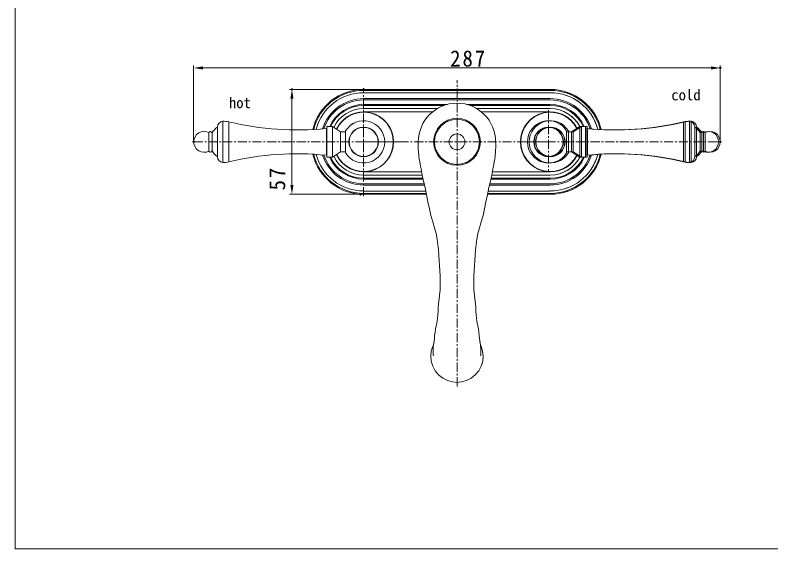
# Model space of a CAD drawing. Units: millimetres, scale not verified. Extents: x -412 to 410, y -292 to 289.
# Drawn here: x -412.5 to -1.2, y -291.9 to -1.7 of the extents above; entities that cross this region are included whole.
import ezdxf
from ezdxf.enums import TextEntityAlignment as Align

# ---------------------------------------------------------------- set-up
doc = ezdxf.new("R2010")
doc.units = ezdxf.units.MM
doc.header["$LTSCALE"] = 2
doc.header["$PDMODE"] = 32
doc.header["$PDSIZE"] = 0.8
doc.linetypes.add('USER6', pattern=[4, 2.5, -0.5, 0.5, -0.5])
doc.layers.add('0-0_0', color=7, linetype='Continuous', lineweight=18)
doc.layers.add('1-9_02___PRT_ALL_AXES', color=7, linetype='Continuous', lineweight=18)
doc.styles.add('ＭＳ ゴシック', font='')
doc.styles.get('ＭＳ ゴシック').set_extended_font_data('MS Gothic')

msp = doc.modelspace()

# ---------------------------------------------------------------- linework, layer by layer
at = {"layer": '0-0_0', "lineweight": 15}
for p, q in [((-412.477, 288.575), (-412.477, -291.934)), ((-315.313, -69.981), (-315.313, -29.15)), ((-310.313, -30.4), (-33.695, -30.4)), ((-28.695, -69.981), (-28.695, -29.15)), ((-223.429, -42.106), (-263.072, -42.106)), ((-261.822, -94.105), (-261.822, -47.106)), ((-225.08, -99.105), (-263.072, -99.105)), ((410.128, -291.934), (-412.477, -291.934))]:
    msp.add_line(p, q, dxfattribs=at)
at = {"layer": '0-0_0', "color": 1, "linetype": 'USER6'}
for p, q in [((-171.994, -70.606), (-171.994, -37.057)), ((-222.804, -100.172), (-222.804, -41.484)), ((-122.137, -53.417), (-122.137, -87.156)), ((-315.313, -70.606), (-28.695, -70.606)), ((-222.804, -70.606), (-198.304, -70.606)), ((-171.994, -70.606), (-171.994, -204.526)), ((-122.137, -70.606), (-138.687, -70.606))]:
    msp.add_line(p, q, dxfattribs=at)
at = {"layer": '0-0_0'}
for p, q in [((-121.204, -42.106), (-222.804, -42.106)), ((-121.204, -42.606), (-222.804, -42.606)), ((-121.204, -43.892), (-222.804, -43.892)), ((-121.204, -47.106), (-222.804, -47.106)), ((-121.204, -47.805), (-222.804, -47.805)), ((-177.25, -50.313), (-222.804, -50.313)), ((-179.047, -50.785), (-222.804, -50.785)), ((-182.737, -52.546), (-222.804, -52.546)), ((-121.204, -50.313), (-166.757, -50.313)), ((-121.204, -50.785), (-164.97, -50.785)), ((-121.204, -52.546), (-161.276, -52.546)), ((-185.293, -54.32), (-222.804, -54.32)), ((-121.204, -54.32), (-158.709, -54.32)), ((-112.328, -64.607), (-112.328, -76.606)), ((-111.395, -64.605), (-111.395, -76.029)), ((-193.042, -70.606), (-192.807, -70.606)), ((-133.635, -70.606), (-130.186, -70.606)), ((-132.702, -70.605), (-129.235, -70.605)), ((-112.328, -70.606), (-114.089, -70.606)), ((-111.395, -70.605), (-113.173, -70.605)), ((-111.395, -76.029), (-111.395, -76.604)), ((-192.697, -78.732), (-192.696, -78.737)), ((-151.273, -78.423), (-151.312, -78.737)), ((-192.025, -82.739), (-192.025, -82.738)), ((-151.983, -82.739), (-151.983, -82.738)), ((-191.194, -86.893), (-222.804, -86.893)), ((-190.896, -88.667), (-222.804, -88.667)), ((-190.589, -90.427), (-222.804, -90.427)), ((-121.204, -90.427), (-153.419, -90.427)), ((-121.204, -88.667), (-153.112, -88.667)), ((-121.204, -86.893), (-152.814, -86.893)), ((-190.495, -90.9), (-222.804, -90.9)), ((-189.831, -93.408), (-222.804, -93.408)), ((-189.641, -94.106), (-222.804, -94.106)), ((-121.204, -94.106), (-154.367, -94.106)), ((-121.204, -93.408), (-154.177, -93.408)), ((-121.204, -90.9), (-153.513, -90.9)), ((-188.989, -97.321), (-222.804, -97.321)), ((-188.731, -98.606), (-222.804, -98.606)), ((-121.204, -98.606), (-155.277, -98.606)), ((-121.204, -97.321), (-155.019, -97.321)), ((-222.804, -99.106), (-188.63, -99.106)), ((-155.378, -99.106), (-121.204, -99.106)), ((-159.499, -179.378), (-159.501, -179.369)), ((-159.163, -186.884), (-159.112, -186.381))]:
    msp.add_line(p, q, dxfattribs=at)
for points in [[(-232.613, -76.604), (-232.613, -66.269), (-232.613, -64.605)], [(-232.613, -76.606), (-232.613, -66.271), (-232.613, -64.607)], [(-193.041, -70.606), (-193.05, -70.931), (-193.092, -71.627), (-193.132, -72.367), (-193.132, -73.145), (-193.102, -73.958), (-193.053, -74.795), (-192.993, -75.657), (-192.923, -76.548), (-192.84, -77.466), (-192.735, -78.423), (-192.697, -78.732)], [(-151.273, -78.423), (-151.168, -77.466), (-151.085, -76.548), (-151.015, -75.657), (-150.955, -74.795), (-150.906, -73.958), (-150.876, -73.145), (-150.876, -72.367), (-150.916, -71.627), (-150.958, -70.931), (-150.967, -70.606)], [(-192.696, -78.737), (-192.542, -79.799), (-192.251, -81.446), (-192.025, -82.734)], [(-151.983, -82.734), (-151.757, -81.446), (-151.466, -79.799), (-151.312, -78.737)], [(-192.025, -82.735), (-191.817, -83.866), (-191.532, -85.254), (-191.271, -86.479), (-191.071, -87.558), (-190.89, -88.71), (-190.698, -89.885), (-190.467, -91.039), (-190.184, -92.158), (-189.902, -93.15), (-189.64, -94.109), (-189.517, -94.667)], [(-154.491, -94.667), (-154.368, -94.109), (-154.106, -93.15), (-153.824, -92.158), (-153.541, -91.039), (-153.31, -89.885), (-153.118, -88.71), (-152.937, -87.558), (-152.737, -86.479), (-152.476, -85.254), (-152.191, -83.866), (-151.983, -82.735)], [(-189.517, -94.666), (-189.474, -94.879), (-189.383, -95.347), (-189.364, -95.451)], [(-189.365, -95.45), (-188.585, -99.332), (-187.786, -103.246), (-187.014, -107.008), (-186.185, -110.617), (-185.214, -114.065), (-184.228, -117.328), (-183.385, -120.43), (-182.781, -123.446), (-182.364, -126.447), (-182.057, -129.404), (-181.832, -132.307), (-181.655, -135.158), (-181.486, -137.956), (-181.324, -140.702), (-181.19, -143.405), (-181.11, -146.073), (-181.114, -148.698), (-181.24, -151.26), (-181.475, -153.74), (-181.753, -156.128), (-182.01, -158.418), (-182.199, -160.621), (-182.334, -162.714), (-182.467, -164.661), (-182.624, -166.43), (-182.805, -167.982), (-183.008, -169.238), (-183.3, -170.581), (-183.657, -172.238), (-183.96, -174.096), (-184.161, -175.858), (-184.316, -177.499), (-184.437, -178.754)], [(-159.548, -178.974), (-159.571, -178.754), (-159.692, -177.499), (-159.847, -175.858), (-160.048, -174.096), (-160.351, -172.238), (-160.708, -170.581), (-161, -169.238), (-161.203, -167.982), (-161.384, -166.43), (-161.541, -164.661), (-161.674, -162.714), (-161.809, -160.621), (-161.998, -158.418), (-162.255, -156.128), (-162.533, -153.74), (-162.768, -151.26), (-162.894, -148.698), (-162.898, -146.073), (-162.818, -143.405), (-162.684, -140.702), (-162.522, -137.956), (-162.353, -135.158), (-162.176, -132.307), (-161.951, -129.404), (-161.644, -126.447), (-161.227, -123.446), (-160.623, -120.43), (-159.78, -117.328), (-158.793, -114.065), (-157.823, -110.617), (-156.994, -107.008), (-156.222, -103.246), (-155.423, -99.332), (-154.643, -95.45)], [(-154.644, -95.451), (-154.625, -95.347), (-154.534, -94.879), (-154.491, -94.666)], [(-184.437, -178.754), (-184.46, -178.974), (-184.493, -179.262), (-184.509, -179.378), (-184.507, -179.369), (-184.54, -179.59), (-184.63, -180.113), (-184.76, -180.905), (-184.88, -181.809), (-184.966, -182.781), (-185.005, -183.739), (-185.002, -184.668), (-184.962, -185.571), (-184.896, -186.381), (-184.845, -186.884)], [(-159.499, -179.378), (-159.515, -179.262), (-159.548, -178.974)], [(-159.112, -186.381), (-159.046, -185.571), (-159.006, -184.668), (-159.003, -183.739), (-159.042, -182.781), (-159.128, -181.809), (-159.248, -180.905), (-159.378, -180.113), (-159.468, -179.59), (-159.501, -179.369)], [(-184.777, -181.031), (-185.148, -181.714), (-185.976, -184.342), (-186.264, -187.089), (-185.995, -189.86), (-185.175, -192.564), (-183.823, -195.084), (-181.984, -197.297), (-179.733, -199.095), (-177.187, -200.411), (-174.453, -201.172), (-172.004, -201.379)], [(-172.004, -201.379), (-169.555, -201.172), (-166.821, -200.411), (-164.275, -199.095), (-162.024, -197.297), (-160.185, -195.084), (-158.833, -192.564), (-158.013, -189.86), (-157.744, -187.089), (-158.032, -184.342), (-158.86, -181.714), (-159.231, -181.031)]]:
    msp.add_lwpolyline(points, dxfattribs=at)
for centre, radius, start, end in [((-222.804, -70.605), 28.5, 90, 166.24607), ((-222.804, -70.606), 28.5, 90, 166.24607), ((-222.804, -70.605), 28, 90, 165.97801), ((-222.804, -70.606), 28, 90, 165.97801), ((-222.804, -70.605), 26.714, 90, 165.05153), ((-222.804, -70.606), 26.714, 90, 165.05153), ((-121.204, -70.605), 28.5, 13.76084, 90), ((-121.204, -70.606), 28.5, 13.61582, 90), ((-121.204, -70.605), 28, 14.02881, 90), ((-121.204, -70.606), 28, 13.88565, 90), ((-121.204, -70.605), 26.714, 14.95602, 90), ((-121.204, -70.606), 26.714, 14.79747, 90), ((-222.804, -70.605), 23.5, 90, 162.27938), ((-222.804, -70.606), 23.5, 90, 162.27938), ((-222.804, -70.605), 22.802, 90, 161.58734), ((-222.804, -70.606), 22.802, 90, 161.58734), ((-121.204, -70.605), 23.5, 17.72899, 90), ((-121.204, -70.606), 23.5, 17.55347, 90), ((-121.204, -70.605), 22.802, 18.42128, 90), ((-121.204, -70.606), 22.802, 18.24038, 90), ((-222.804, -70.605), 20.294, 90, 155.60958), ((-222.804, -70.606), 20.294, 90, 155.60958), ((-222.804, -70.605), 19.821, 90, 154.98884), ((-222.804, -70.606), 19.821, 90, 154.98884), ((-222.804, -70.605), 18.061, 90, 154.21902), ((-222.804, -70.606), 18.061, 90, 154.21902), ((-171.994, -70.606), 21.048, 90.02722, 180.00003), ((-172.014, -70.606), 21.048, 359.99997, 89.97278), ((-121.204, -70.605), 20.294, 24.4005, 90), ((-121.204, -70.606), 20.294, 24.4005, 90), ((-121.204, -70.605), 19.821, 25.02149, 90), ((-121.204, -70.606), 19.821, 25.02149, 90), ((-121.204, -70.605), 18.061, 25.78947, 90), ((-121.204, -70.606), 18.061, 27.43666, 90), ((-222.804, -70.605), 16.287, 90, 155.04324), ((-222.804, -70.606), 16.287, 90, 155.04324), ((-121.204, -70.605), 16.287, 24.96616, 90), ((-121.204, -70.606), 16.287, 26.79533, 90), ((-222.804, -70.605), 11.498, 211.45108, 148.54893), ((-222.804, -70.606), 11.498, 211.45108, 148.54893), ((-122.137, -70.606), 11.498, 31.45108, 328.54893), ((-121.204, -70.605), 11.498, 31.45108, 328.54893), ((-222.804, -70.605), 28.5, 193.76081, 270), ((-222.804, -70.606), 28.5, 193.76081, 270), ((-222.804, -70.605), 28, 194.02879, 270), ((-222.804, -70.606), 28, 194.02879, 270), ((-222.804, -70.605), 26.714, 194.956, 270), ((-222.804, -70.606), 26.714, 194.956, 270), ((-222.804, -70.605), 23.5, 197.72896, 270), ((-222.804, -70.606), 23.5, 197.72896, 270), ((-222.804, -70.605), 22.802, 198.42125, 270), ((-222.804, -70.606), 22.802, 198.42125, 270), ((-222.804, -70.605), 16.287, 204.96649, 270), ((-222.804, -70.606), 16.287, 204.96649, 270), ((-121.204, -70.606), 28.5, 270, 346.39107), ((-121.204, -70.606), 28, 270, 346.12115), ((-121.204, -70.605), 28.5, 270, 346.24605), ((-121.204, -70.605), 28, 270, 345.97799), ((-121.204, -70.606), 26.714, 270, 345.21006), ((-121.204, -70.605), 16.287, 270, 335.04357), ((-121.204, -70.605), 26.714, 270, 345.0515), ((-121.204, -70.606), 23.5, 270, 342.45487), ((-121.204, -70.606), 22.802, 270, 341.76821), ((-121.204, -70.605), 23.5, 270, 342.27935), ((-121.204, -70.605), 22.802, 270, 341.58731), ((-121.204, -70.606), 16.287, 270, 333.21416), ((-222.804, -70.605), 20.294, 204.4005, 270), ((-222.804, -70.606), 20.294, 204.4005, 270), ((-222.804, -70.605), 19.821, 205.02149, 270), ((-222.804, -70.606), 19.821, 205.02149, 270), ((-222.804, -70.605), 18.061, 205.78977, 270), ((-222.804, -70.606), 18.061, 205.78977, 270), ((-121.204, -70.605), 18.061, 270, 334.21932), ((-121.204, -70.606), 18.061, 270, 332.57207), ((-121.204, -70.605), 20.294, 270, 335.60958), ((-121.204, -70.605), 19.821, 270, 334.98884), ((-121.204, -70.606), 20.294, 270, 335.60958), ((-121.204, -70.606), 19.821, 270, 334.98884)]:
    msp.add_arc(centre, radius, start, end, dxfattribs=at)
for p in [(-28.695, -30.4), (-261.822, -42.106), (-222.804, -42.106), (-315.313, -70.606), (-28.695, -70.606), (-224.455, -99.105)]:
    msp.add_point(p, dxfattribs=at)
for points in [[(-310.313, -29.567), (-310.313, -31.233), (-315.313, -30.4)], [(-33.695, -29.567), (-33.695, -31.233), (-28.695, -30.4)], [(-262.655, -47.106), (-260.988, -47.106), (-261.822, -42.106)], [(-262.655, -94.105), (-260.988, -94.105), (-261.822, -99.105)]]:
    msp.add_solid(points, dxfattribs=at)
at = {"layer": '1-9_02___PRT_ALL_AXES'}
for p, q in [((-299.496, -59.427), (-299.497, -70.606)), ((-299.496, -59.429), (-299.497, -70.608)), ((-296.19, -59.718), (-296.19, -70.606)), ((-296.19, -59.719), (-296.19, -70.608)), ((-48.751, -59.716), (-48.751, -81.493)), ((-47.818, -70.603), (-47.818, -59.715)), ((-45.445, -59.425), (-45.445, -81.784)), ((-44.511, -70.603), (-44.512, -59.424)), ((-307.013, -65.556), (-307.013, -70.606)), ((-307.013, -65.558), (-307.013, -70.608)), ((-305.313, -65.756), (-305.313, -70.606)), ((-305.313, -65.758), (-305.313, -70.608)), ((-302.314, -70.606), (-302.313, -62.421)), ((-302.314, -70.608), (-302.313, -62.423)), ((-302.314, -73.856), (-302.313, -62.449)), ((-302.313, -73.858), (-302.313, -62.451)), ((-243.088, -63.32), (-243.088, -70.606)), ((-243.088, -63.322), (-243.088, -70.608)), ((-242.814, -70.606), (-242.813, -62.256)), ((-242.814, -70.608), (-242.813, -62.258)), ((-242.813, -62.256), (-239.813, -62.256)), ((-242.813, -62.258), (-239.813, -62.258)), ((-239.814, -70.606), (-239.813, -62.256)), ((-239.814, -70.608), (-239.813, -62.258)), ((-239.813, -62.256), (-235.313, -65.206)), ((-239.813, -62.258), (-235.313, -65.208)), ((-235.313, -70.606), (-235.313, -65.206)), ((-235.313, -65.206), (-232.613, -65.206)), ((-235.313, -70.608), (-235.313, -65.208)), ((-235.313, -65.208), (-232.613, -65.208)), ((-109.628, -65.205), (-112.328, -65.205)), ((-108.695, -65.203), (-111.395, -65.203)), ((-105.128, -62.255), (-109.628, -65.205)), ((-109.628, -76.005), (-109.628, -65.205)), ((-104.195, -62.253), (-108.695, -65.203)), ((-108.695, -65.203), (-108.695, -70.603)), ((-105.128, -78.955), (-105.128, -62.255)), ((-102.128, -62.255), (-105.128, -62.255)), ((-104.195, -62.253), (-104.195, -70.603)), ((-101.195, -62.253), (-104.195, -62.253)), ((-102.128, -78.955), (-102.128, -62.255)), ((-101.853, -63.319), (-101.853, -77.891)), ((-101.195, -62.253), (-101.195, -70.603)), ((-100.92, -70.603), (-100.92, -63.317)), ((-42.628, -62.42), (-42.628, -78.79)), ((-39.628, -65.755), (-39.628, -75.455)), ((-38.695, -70.603), (-38.695, -65.753)), ((-37.928, -65.555), (-37.928, -75.655)), ((-36.995, -70.603), (-36.995, -65.553)), ((-307.013, -75.656), (-307.013, -70.606)), ((-307.013, -75.658), (-307.013, -70.608)), ((-305.313, -75.456), (-305.313, -70.606)), ((-305.313, -75.458), (-305.313, -70.608)), ((-302.313, -78.791), (-302.314, -73.856)), ((-302.313, -78.793), (-302.313, -73.858)), ((-299.496, -81.785), (-299.497, -70.606)), ((-299.496, -81.787), (-299.497, -70.608)), ((-296.19, -81.495), (-296.19, -70.606)), ((-296.19, -81.496), (-296.19, -70.608)), ((-243.088, -77.892), (-243.088, -70.606)), ((-243.088, -77.894), (-243.088, -70.608)), ((-242.814, -70.606), (-242.813, -78.956)), ((-242.814, -70.608), (-242.813, -78.958)), ((-239.814, -70.606), (-239.813, -78.956)), ((-239.814, -70.608), (-239.813, -78.958)), ((-235.313, -70.606), (-235.313, -76.006)), ((-235.313, -70.608), (-235.313, -76.008)), ((-108.695, -76.003), (-108.695, -70.603)), ((-104.195, -78.953), (-104.195, -70.603)), ((-101.195, -78.953), (-101.195, -70.603)), ((-100.92, -70.603), (-100.92, -77.889)), ((-47.818, -70.603), (-47.818, -81.491)), ((-44.511, -70.603), (-44.512, -81.782)), ((-38.695, -70.603), (-38.695, -75.453)), ((-36.995, -70.603), (-36.995, -75.653)), ((-239.813, -78.956), (-235.313, -76.006)), ((-239.813, -78.958), (-235.313, -76.008)), ((-235.313, -76.006), (-232.613, -76.006)), ((-235.313, -76.008), (-232.613, -76.008)), ((-109.628, -76.005), (-112.328, -76.005)), ((-108.695, -76.003), (-111.395, -76.003)), ((-105.128, -78.955), (-109.628, -76.005)), ((-104.195, -78.953), (-108.695, -76.003)), ((-41.695, -77.603), (-41.695, -78.788)), ((-242.813, -78.956), (-239.813, -78.956)), ((-242.813, -78.958), (-239.813, -78.958)), ((-102.128, -78.955), (-105.128, -78.955)), ((-101.195, -78.953), (-104.195, -78.953))]:
    msp.add_line(p, q, dxfattribs=at)
msp.add_lwpolyline([(-41.695, -62.418), (-41.695, -78.76), (-41.695, -78.788)], dxfattribs=at)
for centre, radius in [((-172.004, -70.606), 12.747), ((-172.004, -70.606), 12.224), ((-222.804, -70.605), 8.05), ((-222.804, -70.606), 8.05), ((-222.804, -70.605), 7.893), ((-222.804, -70.606), 7.893), ((-122.137, -70.606), 8.05), ((-122.137, -70.606), 7.893), ((-121.204, -70.605), 8.05), ((-121.204, -70.605), 7.893), ((-172.004, -70.606), 4.283)]:
    msp.add_circle(centre, radius, dxfattribs=at)
for centre, radius, start, end in [((-222.804, -70.605), 16.261, 204.95227, 155.0574), ((-222.804, -70.606), 16.25, 204.94662, 155.06306), ((-222.804, -70.605), 16.15, 204.89812, 155.1116), ((-222.804, -70.606), 16.141, 204.89324, 155.11649), ((-121.204, -70.605), 16.261, 24.95194, 335.05774), ((-121.204, -70.606), 16.25, 26.77792, 333.23177), ((-121.204, -70.605), 16.15, 24.89779, 335.11193), ((-121.204, -70.606), 16.141, 26.73263, 333.27709), ((-299.313, -62.421), 3, 93.49762, 180), ((-299.313, -62.423), 3, 93.49762, 180), ((-298.813, -70.606), 11.2, 76.45347, 93.49762), ((-298.813, -70.608), 11.2, 76.45347, 93.49762), ((-259.063, 94.373), 158.5, 256.45347, 275.78483), ((-259.063, 94.371), 158.5, 256.45347, 275.78483), ((-85.877, 94.374), 158.5, 264.21517, 283.54653), ((-84.944, 94.376), 158.5, 264.21517, 283.54653), ((-46.128, -70.605), 11.2, 86.50238, 103.54653), ((-45.195, -70.603), 11.2, 86.50238, 103.54653), ((-45.628, -62.42), 3, 0, 86.50238), ((-44.695, -62.418), 3, 0, 86.50238), ((-309.613, -70.629), 5.7, 62.86117, 179.77431), ((-309.613, -70.63), 5.7, 62.86117, 179.77431), ((-306.196, -65.933), 0.9, 11.30843, 155.27189), ((-306.196, -65.934), 0.9, 11.30843, 155.27189), ((-298.238, -69.491), 8, 120.62131, 152.17305), ((-298.238, -69.492), 8, 120.62131, 152.17305), ((-242.813, -66.031), 2.725, 90.00133, 95.78483), ((-242.813, -66.033), 2.725, 90.00133, 95.78483), ((-121.204, -70.606), 10.5, 31.01538, 32.2368), ((-102.128, -66.03), 2.725, 84.21517, 90.00319), ((-101.195, -66.028), 2.725, 84.21517, 90.00093), ((-46.703, -69.489), 8, 27.82695, 59.37869), ((-45.77, -69.487), 8, 27.82695, 59.37869), ((-38.745, -65.931), 0.9, 24.72811, 168.69157), ((-37.812, -65.93), 0.9, 24.72811, 168.69157), ((-35.328, -70.627), 5.7, 0.22569, 117.13883), ((-34.395, -70.625), 5.7, 0.22569, 117.13883), ((-309.613, -70.584), 5.7, 180.22569, 297.13883), ((-309.613, -70.585), 5.7, 180.22569, 297.13883), ((-35.328, -70.582), 5.7, 242.86117, 359.77431), ((-34.395, -70.581), 5.7, 242.86117, 359.77431), ((-306.196, -75.28), 0.9, 204.72811, 348.69157), ((-306.196, -75.281), 0.9, 204.72811, 348.69157), ((-298.238, -71.722), 8, 207.82695, 239.37869), ((-298.238, -71.723), 8, 207.82695, 239.37869), ((-259.063, -235.585), 158.5, 84.21517, 103.54653), ((-259.063, -235.587), 158.5, 84.21517, 103.54653), ((-242.813, -75.181), 2.725, 264.21517, 269.99867), ((-242.813, -75.183), 2.725, 264.21517, 269.99867), ((-121.204, -70.606), 10.5, 327.7632, 329.00474), ((-102.128, -75.18), 2.725, 269.99681, 275.78483), ((-85.877, -235.584), 158.5, 76.45347, 95.78483), ((-101.195, -75.178), 2.725, 269.99907, 275.78483), ((-84.944, -235.582), 158.5, 76.45347, 95.78483), ((-46.703, -71.72), 8, 300.62131, 332.17305), ((-45.77, -71.719), 8, 300.62131, 332.17305), ((-38.745, -75.278), 0.9, 191.30843, 335.27189), ((-37.812, -75.277), 0.9, 191.30843, 335.27189), ((-299.313, -78.791), 3, 180, 266.50238), ((-299.313, -78.793), 3, 180, 266.50238), ((-298.813, -70.606), 11.2, 266.50238, 283.54653), ((-298.813, -70.608), 11.2, 266.50238, 283.54653), ((-46.128, -70.605), 11.2, 256.45347, 273.49762), ((-45.195, -70.603), 11.2, 256.45347, 273.49762), ((-45.628, -78.79), 3, 273.49762, 0), ((-44.695, -78.788), 3, 273.49762, 0)]:
    msp.add_arc(centre, radius, start, end, dxfattribs=at)

# ---------------------------------------------------------------- texts
at = {"layer": '0-0_0', "style": 'ＭＳ ゴシック'}
for s, p in [('cold', (-55.364, -49.78)), ('hot', (-296.113, -54.035))]:
    msp.add_text(s, height=5.865, dxfattribs=at).set_placement(p, align=Align.BOTTOM_LEFT)
at = {"layer": '0-0_0', "color": 3, "insert": (-175.754, -29.775), "char_height": 8.798, "attachment_point": 7, "style": 'ＭＳ ゴシック'}
msp.add_mtext('\\T1.18;\\W0.95;287', dxfattribs=at)
at = {"layer": '0-0_0', "color": 3, "insert": (-265.318, -97.012), "char_height": 8.798, "attachment_point": 7, "rotation": 90, "style": 'ＭＳ ゴシック'}
msp.add_mtext('\\T1.17;\\W0.95;57', dxfattribs=at)

doc.saveas('drawing.dxf')
